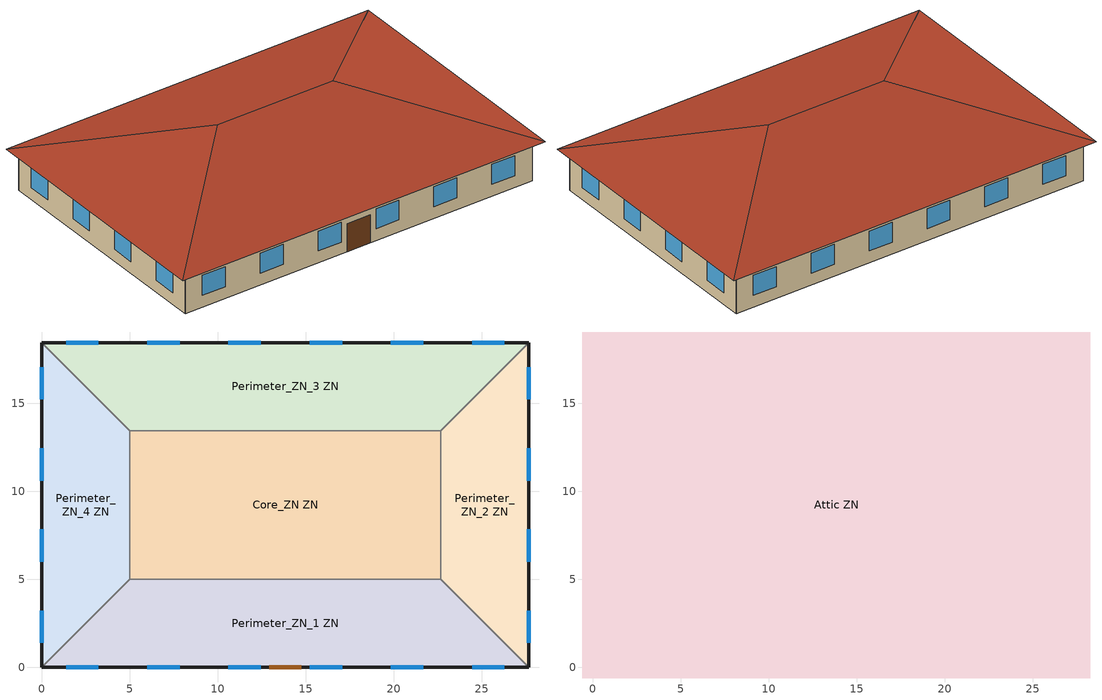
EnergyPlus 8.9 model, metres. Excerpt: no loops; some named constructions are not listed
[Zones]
Core_ZN ZN
 floor ground (Typical Insulated Carpeted 6in Slab Floor): 22.69,13.46 22.69,5 5,5 5,13.46 z0
 wall to Perimeter_ZN_2 ZN (Typical Interior Wall): 22.69,5 22.69,13.46 z0:3.05
 wall to Perimeter_ZN_3 ZN (Typical Interior Wall): 22.69,13.46 5,13.46 z0:3.05
 wall to Perimeter_ZN_1 ZN (Typical Interior Wall): 5,5 22.69,5 z0:3.05
 wall to Perimeter_ZN_4 ZN (Typical Interior Wall): 5,13.46 5,5 z0:3.05
Perimeter_ZN_1 ZN
 floor ground (Typical Insulated Carpeted 6in Slab Floor): 22.69,5 27.69,0 0,0 5,5 z0
 wall outside (Typical Insulated Wood Framed Exterior Wall R-11.24): 0,0 27.69,0 z0:3.05
 wall to Perimeter_ZN_2 ZN (Typical Interior Wall): 27.69,0 22.69,5 z0:3.05
 wall to Perimeter_ZN_4 ZN (Typical Interior Wall): 5,5 0,0 z0:3.05
 window (U 0.57 SHGC 0.49 Dbl Blue 6mm/6mm Air): 1.39,0 3.22,0 / 6.01,0 7.84,0 / 10.62,0 12.45,0 / 15.24,0 17.07,0 / 19.85,0 21.68,0 / 24.47,0 26.3,0 z0.9:2.42
 door (Typical Insulated Metal Door R-1.43): 12.93,0 14.76,0 z0:2.13
Perimeter_ZN_2 ZN
 floor ground (Typical Insulated Carpeted 6in Slab Floor): 27.69,18.46 27.69,0 22.69,5 22.69,13.46 z0
 wall outside (Typical Insulated Wood Framed Exterior Wall R-11.24): 27.69,0 27.69,18.46 z0:3.05
 wall to Perimeter_ZN_3 ZN (Typical Interior Wall): 27.69,18.46 22.69,13.46 z0:3.05
 window (U 0.57 SHGC 0.49 Dbl Blue 6mm/6mm Air): 27.69,1.39 27.69,3.22 / 27.69,6.01 27.69,7.84 / 27.69,10.62 27.69,12.45 / 27.69,15.24 27.69,17.07 z0.9:2.42
Perimeter_ZN_3 ZN
 floor ground (Typical Insulated Carpeted 6in Slab Floor): 27.69,18.46 22.69,13.46 5,13.46 0,18.46 z0
 wall outside (Typical Insulated Wood Framed Exterior Wall R-11.24): 27.69,18.46 0,18.46 z0:3.05
 wall to Perimeter_ZN_4 ZN (Typical Interior Wall): 0,18.46 5,13.46 z0:3.05
 window (U 0.57 SHGC 0.49 Dbl Blue 6mm/6mm Air): 26.3,18.46 24.47,18.46 / 21.68,18.46 19.85,18.46 / 17.07,18.46 15.24,18.46 / 12.45,18.46 10.62,18.46 / 7.84,18.46 6.01,18.46 / 3.22,18.46 1.39,18.46 z0.9:2.42
Perimeter_ZN_4 ZN
 floor ground (Typical Insulated Carpeted 6in Slab Floor): 0,18.46 5,13.46 5,5 0,0 z0
 wall outside (Typical Insulated Wood Framed Exterior Wall R-11.24): 0,18.46 0,0 z0:3.05
 window (U 0.57 SHGC 0.49 Dbl Blue 6mm/6mm Air): 0,17.07 0,15.24 / 0,12.45 0,10.62 / 0,7.84 0,6.01 / 0,3.22 0,1.39 z0.9:2.42
Attic ZN
 floor outside (Typical Insulated Exterior Mass Floor R-13.51): 28.29,19.06 28.29,-0.6 27.69,0 27.69,18.46 z3.05; 28.29,19.06 27.69,18.46 0,18.46 -0.6,19.06 z3.05; 27.69,0 28.29,-0.6 -0.6,-0.6 0,0 z3.05; -0.6,19.06 0,18.46 0,0 -0.6,-0.6 z3.05
 floor to Core_ZN ZN (Typical Interior Floor): 22.69,13.46 22.69,5 5,5 5,13.46 z3.05
 floor to Perimeter_ZN_2 ZN (Typical Interior Floor): 27.69,18.46 27.69,0 22.69,5 22.69,13.46 z3.05
 floor to Perimeter_ZN_3 ZN (Typical Interior Floor): 27.69,18.46 22.69,13.46 5,13.46 0,18.46 z3.05
 floor to Perimeter_ZN_1 ZN (Typical Interior Floor): 22.69,5 27.69,0 0,0 5,5 z3.05
 floor to Perimeter_ZN_4 ZN (Typical Interior Floor): 0,18.46 5,13.46 5,5 0,0 z3.05
 roof outside (Typical Wood Joist Attic Floor R-29.41): 18.46,9.23,6.33 28.29,-0.6,3.05 28.29,19.06,3.05; 18.46,9.23,6.33 28.29,19.06,3.05 -0.6,19.06,3.05 9.23,9.23,6.33; 9.23,9.23,6.33 -0.6,-0.6,3.05 28.29,-0.6,3.05 18.46,9.23,6.33; 9.23,9.23,6.33 -0.6,19.06,3.05 -0.6,-0.6,3.05
[MaterialProperty:GlazingSpectralData] Wavelength 1 {micron}=0.3; transmittance 1=0; front reflectance 1=0.04; back reflectance 1=0.04; Wavelength 2 {micron}=0.305; transmittance 2=0; front reflectance 2=0.04; back reflectance 2=0.04; Wavelength 3 {micron}=0.31; transmittance 3=0; front reflectance 3=0.04; back reflectance 3=0.04; Wavelength 4 {micron}=0.315; transmittance 4=0; front reflectance 4=0.04; back reflectance 4=0.04; Wavelength 5 {micron}=0.32; transmittance 5=0; front reflectance 5=0.04; back reflectance 5=0.04; Wavelength 6 {micron}=0.325; front reflectance 6=0.04; back reflectance 6=0.04; Wavelength 7 {micron}=0.33; front reflectance 7=0.04; back reflectance 7=0.04; Wavelength 8 {micron}=0.335; front reflectance 8=0.04; back reflectance 8=0.04; Wavelength 9 {micron}=0.34; front reflectance 9=0.04; back reflectance 9=0.04; Wavelength 10 {micron}=0.345; front reflectance 10=0.04; back reflectance 10=0.04; Wavelength 11 {micron}=0.35; front reflectance 11=0.04; back reflectance 11=0.04; Wavelength 12 {micron}=0.355; front reflectance 12=0.04; back reflectance 12=0.04; Wavelength 13 {micron}=0.36; front reflectance 13=0.04; back reflectance 13=0.04; Wavelength 14 {micron}=0.365; Wavelength 15 {micron}=0.37; Wavelength 16 {micron}=0.375; Wavelength 17 {micron}=0.38; front reflectance 17=0.041; back reflectance 17=0.041; Wavelength 18 {micron}=0.385; Wavelength 19 {micron}=0.39; Wavelength 20 {micron}=0.395; Wavelength 21 {micron}=0.4; front reflectance 21=0.046; back reflectance 21=0.046; Wavelength 22 {micron}=0.405; Wavelength 23 {micron}=0.41; Wavelength 24 {micron}=0.415; Wavelength 25 {micron}=0.42; Wavelength 26 {micron}=0.425; Wavelength 27 {micron}=0.43; Wavelength 28 {micron}=0.435; Wavelength 29 {micron}=0.44; Wavelength 30 {micron}=0.445; Wavelength 31 {micron}=0.45; Wavelength 32 {micron}=0.455; Wavelength 33 {micron}=0.46; Wavelength 34 {micron}=0.465; Wavelength 35 {micron}=0.47; Wavelength 36 {micron}=0.475; Wavelength 37 {micron}=0.48; Wavelength 38 {micron}=0.485; Wavelength 39 {micron}=0.49; Wavelength 40 {micron}=0.495; Wavelength 41 {micron}=0.5; Wavelength 42 {micron}=0.505; Wavelength 43 {micron}=0.51; Wavelength 44 {micron}=0.515; Wavelength 45 {micron}=0.52; Wavelength 46 {micron}=0.525; Wavelength 47 {micron}=0.53; Wavelength 48 {micron}=0.535; Wavelength 49 {micron}=0.54; Wavelength 50 {micron}=0.545; Wavelength 51 {micron}=0.55; Wavelength 52 {micron}=0.555; Wavelength 53 {micron}=0.56; Wavelength 54 {micron}=0.565; Wavelength 55 {micron}=0.57; Wavelength 56 {micron}=0.575; Wavelength 57 {micron}=0.58; Wavelength 58 {micron}=0.585; Wavelength 59 {micron}=0.59; Wavelength 60 {micron}=0.595; Wavelength 61 {micron}=0.6; Wavelength 62 {micron}=0.605; Wavelength 63 {micron}=0.61; Wavelength 64 {micron}=0.615; Wavelength 65 {micron}=0.62; Wavelength 66 {micron}=0.625; Wavelength 67 {micron}=0.63; Wavelength 68 {micron}=0.635; Wavelength 69 {micron}=0.64; Wavelength 70 {micron}=0.645; Wavelength 71 {micron}=0.65; Wavelength 72 {micron}=0.655; Wavelength 73 {micron}=0.66; front reflectance 73=0.063; back reflectance 73=0.063; Wavelength 74 {micron}=0.665; Wavelength 75 {micron}=0.67; Wavelength 76 {micron}=0.675; Wavelength 77 {micron}=0.68; Wavelength 78 {micron}=0.685; Wavelength 79 {micron}=0.69; Wavelength 80 {micron}=0.695; front reflectance 80=0.064; back reflectance 80=0.064; Wavelength 81 {micron}=0.7; Wavelength 82 {micron}=0.705; Wavelength 83 {micron}=0.71; Wavelength 84 {micron}=0.715; front reflectance 84=0.065; back reflectance 84=0.065; Wavelength 85 {micron}=0.72; front reflectance 85=0.065; back reflectance 85=0.065; Wavelength 86 {micron}=0.725; front reflectance 86=0.065; back reflectance 86=0.065; Wavelength 87 {micron}=0.73; front reflectance 87=0.065; back reflectance 87=0.065; Wavelength 88 {micron}=0.735; Wavelength 89 {micron}=0.74; Wavelength 90 {micron}=0.745; Wavelength 91 {micron}=0.75; front reflectance 91=0.066; back reflectance 91=0.066; Wavelength 92 {micron}=0.755; front reflectance 92=0.066; back reflectance 92=0.066; Wavelength 93 {micron}=0.76; front reflectance 93=0.066; back reflectance 93=0.066; Wavelength 94 {micron}=0.765; front reflectance 94=0.066; back reflectance 94=0.066; Wavelength 95 {micron}=0.77; Wavelength 96 {micron}=0.775; front reflectance 96=0.067; back reflectance 96=0.067; Wavelength 97 {micron}=0.78; front reflectance 97=0.067; back reflectance 97=0.067; Wavelength 98 {micron}=0.785; front reflectance 98=0.067; back reflectance 98=0.067; Wavelength 99 {micron}=0.79; front reflectance 99=0.067; back reflectance 99=0.067; Wavelength 100 {micron}=0.795; front reflectance 100=0.067; back reflectance 100=0.067; Wavelength 101 {micron}=0.8; front reflectance 101=0.067; back reflectance 101=0.067; Wavelength 102 {micron}=0.805; front reflectance 102=0.067; back reflectance 102=0.067; Wavelength 103 {micron}=0.81; front reflectance 103=0.067; back reflectance 103=0.067; Wavelength 104 {micron}=0.815; front reflectance 104=0.067; back reflectance 104=0.067; Wavelength 105 {micron}=0.82; front reflectance 105=0.067; back reflectance 105=0.067; Wavelength 106 {micron}=0.825; front reflectance 106=0.067; back reflectance 106=0.067; Wavelength 107 {micron}=0.83; front reflectance 107=0.067; back reflectance 107=0.067; Wavelength 108 {micron}=0.835; front reflectance 108=0.067; back reflectance 108=0.067; Wavelength 109 {micron}=0.84; front reflectance 109=0.067; back reflectance 109=0.067; Wavelength 110 {micron}=0.845; front reflectance 110=0.067; back reflectance 110=0.067; Wavelength 111 {micron}=0.85; front reflectance 111=0.067; back reflectance 111=0.067; Wavelength 112 {micron}=0.855; front reflectance 112=0.067; back reflectance 112=0.067; Wavelength 113 {micron}=0.86; front reflectance 113=0.067; back reflectance 113=0.067; Wavelength 114 {micron}=0.865; front reflectance 114=0.067; back reflectance 114=0.067; Wavelength 115 {micron}=0.87; front reflectance 115=0.067; back reflectance 115=0.067; Wavelength 116 {micron}=0.875; front reflectance 116=0.067; back reflectance 116=0.067; Wavelength 117 {micron}=0.88; front reflectance 117=0.067; back reflectance 117=0.067; Wavelength 118 {micron}=0.885; front reflectance 118=0.067; back reflectance 118=0.067; Wavelength 119 {micron}=0.89; Wavelength 120 {micron}=0.895; front reflectance 120=0.066; back reflectance 120=0.066; Wavelength 121 {micron}=0.9; front reflectance 121=0.066; back reflectance 121=0.066; Wavelength 122 {micron}=0.905; front reflectance 122=0.066; back reflectance 122=0.066; Wavelength 123 {micron}=0.91; front reflectance 123=0.066; back reflectance 123=0.066; Wavelength 124 {micron}=0.915; front reflectance 124=0.066; back reflectance 124=0.066; Wavelength 125 {micron}=0.92; Wavelength 126 {micron}=0.925; Wavelength 127 {micron}=0.93; front reflectance 127=0.065; back reflectance 127=0.065; Wavelength 128 {micron}=0.935; front reflectance 128=0.065; back reflectance 128=0.065; Wavelength 129 {micron}=0.94; front reflectance 129=0.065; back reflectance 129=0.065; Wavelength 130 {micron}=0.945; front reflectance 130=0.065; back reflectance 130=0.065; Wavelength 131 {micron}=0.95; front reflectance 131=0.065; back reflectance 131=0.065; Wavelength 132 {micron}=0.955; front reflectance 132=0.065; back reflectance 132=0.065; Wavelength 133 {micron}=0.96; Wavelength 134 {micron}=0.965; front reflectance 134=0.064; back reflectance 134=0.064; Wavelength 135 {micron}=0.97; front reflectance 135=0.064; back reflectance 135=0.064; Wavelength 136 {micron}=0.975; front reflectance 136=0.064; back reflectance 136=0.064; Wavelength 137 {micron}=0.98; front reflectance 137=0.064; back reflectance 137=0.064; Wavelength 138 {micron}=0.985; front reflectance 138=0.064; back reflectance 138=0.064; Wavelength 139 {micron}=0.99; Wavelength 140 {micron}=0.995; front reflectance 140=0.063; back reflectance 140=0.063; Wavelength 141 {micron}=1; front reflectance 141=0.063; back reflectance 141=0.063; Wavelength 142 {micron}=1.005; front reflectance 142=0.063; back reflectance 142=0.063; Wavelength 143 {micron}=1.01; front reflectance 143=0.063; back reflectance 143=0.063; Wavelength 144 {micron}=1.015; front reflectance 144=0.063; back reflectance 144=0.063; Wavelength 145 {micron}=1.02; front reflectance 145=0.063; back reflectance 145=0.063; Wavelength 146 {micron}=1.025; front reflectance 146=0.063; back reflectance 146=0.063; Wavelength 147 {micron}=1.03; front reflectance 147=0.063; back reflectance 147=0.063; Wavelength 148 {micron}=1.035; front reflectance 148=0.063; back reflectance 148=0.063; Wavelength 149 {micron}=1.04; front reflectance 149=0.063; back reflectance 149=0.063; Wavelength 150 {micron}=1.045; Wavelength 151 {micron}=1.05; front reflectance 151=0.064; back reflectance 151=0.064; Wavelength 152 {micron}=1.055; front reflectance 152=0.064; back reflectance 152=0.064; Wavelength 153 {micron}=1.06; front reflectance 153=0.064; back reflectance 153=0.064; Wavelength 154 {micron}=1.065; front reflectance 154=0.064; back reflectance 154=0.064; Wavelength 155 {micron}=1.07; front reflectance 155=0.064; back reflectance 155=0.064; Wavelength 156 {micron}=1.075; front reflectance 156=0.064; back reflectance 156=0.064; Wavelength 157 {micron}=1.08; Wavelength 158 {micron}=1.085; front reflectance 158=0.065; back reflectance 158=0.065; Wavelength 159 {micron}=1.09; front reflectance 159=0.065; back reflectance 159=0.065; Wavelength 160 {micron}=1.095; front reflectance 160=0.065; back reflectance 160=0.065; Wavelength 161 {micron}=1.1; front reflectance 161=0.065; back reflectance 161=0.065; Wavelength 162 {micron}=1.105; front reflectance 162=0.065; back reflectance 162=0.065; Wavelength 163 {micron}=1.11; front reflectance 163=0.065; back reflectance 163=0.065; Wavelength 164 {micron}=1.115; Wavelength 165 {micron}=1.12; transmittance 165=0.639; front reflectance 165=0.066; back reflectance 165=0.066; Wavelength 166 {micron}=1.125; front reflectance 166=0.066; back reflectance 166=0.066; Wavelength 167 {micron}=1.13; transmittance 167=0.64; front reflectance 167=0.066; back reflectance 167=0.066; Wavelength 168 {micron}=1.135; transmittance 168=0.638; front reflectance 168=0.066; back reflectance 168=0.066; Wavelength 169 {micron}=1.14; transmittance 169=0.638; front reflectance 169=0.066; back reflectance 169=0.066; Wavelength 170 {micron}=1.145; transmittance 170=0.637; front reflectance 170=0.065; back reflectance 170=0.065; Wavelength 171 {micron}=1.15; transmittance 171=0.634; front reflectance 171=0.065; back reflectance 171=0.065; Wavelength 172 {micron}=1.155; transmittance 172=0.632; front reflectance 172=0.065; back reflectance 172=0.065; Wavelength 173 {micron}=1.16; transmittance 173=0.632; front reflectance 173=0.065; back reflectance 173=0.065; Wavelength 174 {micron}=1.165; transmittance 174=0.631; front reflectance 174=0.065; back reflectance 174=0.065; Wavelength 175 {micron}=1.17; transmittance 175=0.627; front reflectance 175=0.065; back reflectance 175=0.065; Wavelength 176 {micron}=1.175; transmittance 176=0.624; front reflectance 176=0.065; back reflectance 176=0.065; Wavelength 177 {micron}=1.18; transmittance 177=0.618; front reflectance 177=0.065; back reflectance 177=0.065; Wavelength 178 {micron}=1.185; transmittance 178=0.611; front reflectance 178=0.064; back reflectance 178=0.064; Wavelength 179 {micron}=1.19; transmittance 179=0.601; front reflectance 179=0.064; back reflectance 179=0.064; Wavelength 180 {micron}=1.195; transmittance 180=0.6; front reflectance 180=0.064; back reflectance 180=0.064; Wavelength 181 {micron}=1.2; transmittance 181=0.605; front reflectance 181=0.064; back reflectance 181=0.064; Wavelength 182 {micron}=1.205; transmittance 182=0.611; front reflectance 182=0.064; back reflectance 182=0.064; Wavelength 183 {micron}=1.21; transmittance 183=0.619; front reflectance 183=0.065; back reflectance 183=0.065; Wavelength 184 {micron}=1.215; transmittance 184=0.625; front reflectance 184=0.065; back reflectance 184=0.065; Wavelength 185 {micron}=1.22; transmittance 185=0.634; front reflectance 185=0.065; back reflectance 185=0.065; Wavelength 186 {micron}=1.225; transmittance 186=0.64; front reflectance 186=0.066; back reflectance 186=0.066; Wavelength 187 {micron}=1.23; transmittance 187=0.644; front reflectance 187=0.066; back reflectance 187=0.066; Wavelength 188 {micron}=1.235; transmittance 188=0.647; front reflectance 188=0.066; back reflectance 188=0.066; Wavelength 189 {micron}=1.24; transmittance 189=0.65; front reflectance 189=0.066; back reflectance 189=0.066; Wavelength 190 {micron}=1.245; transmittance 190=0.653; front reflectance 190=0.066; back reflectance 190=0.066; Wavelength 191 {micron}=1.25; transmittance 191=0.656; front reflectance 191=0.066; back reflectance 191=0.066; Wavelength 192 {micron}=1.255; transmittance 192=0.658; front reflectance 192=0.066; back reflectance 192=0.066; Wavelength 193 {micron}=1.26; transmittance 193=0.661; front reflectance 193=0.066; back reflectance 193=0.066; Wavelength 194 {micron}=1.265; transmittance 194=0.662; front reflectance 194=0.066; back reflectance 194=0.066; Wavelength 195 {micron}=1.27; transmittance 195=0.667; front reflectance 195=0.067; back reflectance 195=0.067; Wavelength 196 {micron}=1.275; transmittance 196=0.668; front reflectance 196=0.067; back reflectance 196=0.067; Wavelength 197 {micron}=1.28; transmittance 197=0.671; front reflectance 197=0.067; back reflectance 197=0.067; Wavelength 198 {micron}=1.285; transmittance 198=0.675; front reflectance 198=0.067; back reflectance 198=0.067; Wavelength 199 {micron}=1.29; transmittance 199=0.678; front reflectance 199=0.067; back reflectance 199=0.067; Wavelength 200 {micron}=1.295; transmittance 200=0.679; front reflectance 200=0.067; back reflectance 200=0.067; Wavelength 201 {micron}=1.3; transmittance 201=0.682; front reflectance 201=0.067; back reflectance 201=0.067; Wavelength 202 {micron}=1.305; transmittance 202=0.684; front reflectance 202=0.067; back reflectance 202=0.067; Wavelength 203 {micron}=1.31; transmittance 203=0.687; front reflectance 203=0.067; back reflectance 203=0.067; Wavelength 204 {micron}=1.315; transmittance 204=0.689; front reflectance 204=0.068; back reflectance 204=0.068; Wavelength 205 {micron}=1.32; transmittance 205=0.692; front reflectance 205=0.068; back reflectance 205=0.068; Wavelength 206 {micron}=1.325; transmittance 206=0.693; front reflectance 206=0.068; back reflectance 206=0.068; Wavelength 207 {micron}=1.33; transmittance 207=0.695; front reflectance 207=0.068; back reflectance 207=0.068; Wavelength 208 {micron}=1.335; transmittance 208=0.697; front reflectance 208=0.068; back reflectance 208=0.068; Wavelength 209 {micron}=1.34; transmittance 209=0.698; front reflectance 209=0.068; back reflectance 209=0.068; Wavelength 210 {micron}=1.345; transmittance 210=0.698; front reflectance 210=0.068; back reflectance 210=0.068; Wavelength 211 {micron}=1.35; transmittance 211=0.698; front reflectance 211=0.068; back reflectance 211=0.068; Wavelength 212 {micron}=1.355; transmittance 212=0.695; front reflectance 212=0.068; back reflectance 212=0.068; Wavelength 213 {micron}=1.36; transmittance 213=0.692; front reflectance 213=0.068; back reflectance 213=0.068; Wavelength 214 {micron}=1.365; transmittance 214=0.692; front reflectance 214=0.068; back reflectance 214=0.068; Wavelength 215 {micron}=1.37; transmittance 215=0.687; front reflectance 215=0.067; back reflectance 215=0.067; Wavelength 216 {micron}=1.375; transmittance 216=0.682; front reflectance 216=0.067; back reflectance 216=0.067; Wavelength 217 {micron}=1.38; transmittance 217=0.676; front reflectance 217=0.067; back reflectance 217=0.067; Wavelength 218 {micron}=1.385; transmittance 218=0.678; front reflectance 218=0.067; back reflectance 218=0.067; Wavelength 219 {micron}=1.39; transmittance 219=0.676; front reflectance 219=0.067; back reflectance 219=0.067; Wavelength 220 {micron}=1.395; transmittance 220=0.675; front reflectance 220=0.067; back reflectance 220=0.067; Wavelength 221 {micron}=1.4; transmittance 221=0.676; front reflectance 221=0.067; back reflectance 221=0.067; Wavelength 222 {micron}=1.405; transmittance 222=0.675; front reflectance 222=0.067; back reflectance 222=0.067; Wavelength 223 {micron}=1.41; transmittance 223=0.671; front reflectance 223=0.067; back reflectance 223=0.067; Wavelength 224 {micron}=1.415; transmittance 224=0.67; front reflectance 224=0.067; back reflectance 224=0.067; Wavelength 225 {micron}=1.42; transmittance 225=0.673; front reflectance 225=0.067; back reflectance 225=0.067; Wavelength 226 {micron}=1.425; transmittance 226=0.671; front reflectance 226=0.067; back reflectance 226=0.067; Wavelength 227 {micron}=1.43; transmittance 227=0.668; front reflectance 227=0.067; back reflectance 227=0.067; Wavelength 228 {micron}=1.435; transmittance 228=0.67; front reflectance 228=0.067; back reflectance 228=0.067; Wavelength 229 {micron}=1.44; transmittance 229=0.67; front reflectance 229=0.067; back reflectance 229=0.067; Wavelength 230 {micron}=1.445; transmittance 230=0.668; front reflectance 230=0.067; back reflectance 230=0.067; Wavelength 231 {micron}=1.45; transmittance 231=0.67; front reflectance 231=0.067; back reflectance 231=0.067; Wavelength 232 {micron}=1.455; transmittance 232=0.67; front reflectance 232=0.067; back reflectance 232=0.067; Wavelength 233 {micron}=1.46; transmittance 233=0.673; front reflectance 233=0.067; back reflectance 233=0.067; Wavelength 234 {micron}=1.465; transmittance 234=0.676; front reflectance 234=0.067; back reflectance 234=0.067; Wavelength 235 {micron}=1.47; transmittance 235=0.681; front reflectance 235=0.067; back reflectance 235=0.067; Wavelength 236 {micron}=1.475; transmittance 236=0.684; front reflectance 236=0.067; back reflectance 236=0.067; Wavelength 237 {micron}=1.48; transmittance 237=0.689; front reflectance 237=0.068; back reflectance 237=0.068; Wavelength 238 {micron}=1.485; transmittance 238=0.69; front reflectance 238=0.068; back reflectance 238=0.068; Wavelength 239 {micron}=1.49; transmittance 239=0.695; front reflectance 239=0.068; back reflectance 239=0.068; Wavelength 240 {micron}=1.495; transmittance 240=0.698; front reflectance 240=0.068; back reflectance 240=0.068; Wavelength 241 {micron}=1.5; transmittance 241=0.703; front reflectance 241=0.068; back reflectance 241=0.068; Wavelength 242 {micron}=1.505; transmittance 242=0.706; front reflectance 242=0.068; back reflectance 242=0.068; Wavelength 243 {micron}=1.51; transmittance 243=0.711; front reflectance 243=0.068; back reflectance 243=0.068; Wavelength 244 {micron}=1.515; transmittance 244=0.714; front reflectance 244=0.069; back reflectance 244=0.069; Wavelength 245 {micron}=1.52; transmittance 245=0.718; front reflectance 245=0.069; back reflectance 245=0.069; Wavelength 246 {micron}=1.525; transmittance 246=0.719; front reflectance 246=0.069; back reflectance 246=0.069; Wavelength 247 {micron}=1.53; transmittance 247=0.724; front reflectance 247=0.069; back reflectance 247=0.069; Wavelength 248 {micron}=1.535; transmittance 248=0.724; front reflectance 248=0.069; back reflectance 248=0.069; Wavelength 249 {micron}=1.54; transmittance 249=0.728; front reflectance 249=0.069; back reflectance 249=0.069; Wavelength 250 {micron}=1.545; transmittance 250=0.728; front reflectance 250=0.069; back reflectance 250=0.069; Wavelength 251 {micron}=1.55; transmittance 251=0.728; front reflectance 251=0.069; back reflectance 251=0.069; Wavelength 252 {micron}=1.555; transmittance 252=0.728; front reflectance 252=0.069; back reflectance 252=0.069; Wavelength 253 {micron}=1.56; transmittance 253=0.728; front reflectance 253=0.069; back reflectance 253=0.069; Wavelength 254 {micron}=1.565; transmittance 254=0.728; front reflectance 254=0.069; back reflectance 254=0.069; Wavelength 255 {micron}=1.57; transmittance 255=0.728; front reflectance 255=0.069; back reflectance 255=0.069; Wavelength 256 {micron}=1.575; transmittance 256=0.728; front reflectance 256=0.069; back reflectance 256=0.069; Wavelength 257 {micron}=1.58; transmittance 257=0.729; front reflectance 257=0.069; back reflectance 257=0.069; Wavelength 258 {micron}=1.585; transmittance 258=0.731; front reflectance 258=0.069; back reflectance 258=0.069; Wavelength 259 {micron}=1.59; transmittance 259=0.733; front reflectance 259=0.069; back reflectance 259=0.069; Wavelength 260 {micron}=1.595; transmittance 260=0.735; front reflectance 260=0.069; back reflectance 260=0.069; Wavelength 261 {micron}=1.6; transmittance 261=0.736; front reflectance 261=0.069; back reflectance 261=0.069; Wavelength 262 {micron}=1.605; transmittance 262=0.738; front reflectance 262=0.07; back reflectance 262=0.07; Wavelength 263 {micron}=1.61; transmittance 263=0.74; front reflectance 263=0.07; back reflectance 263=0.07; Wavelength 264 {micron}=1.615; transmittance 264=0.741; front reflectance 264=0.07; back reflectance 264=0.07; Wavelength 265 {micron}=1.62; transmittance 265=0.741; front reflectance 265=0.07; back reflectance 265=0.07; Wavelength 266 {micron}=1.625; transmittance 266=0.741; front reflectance 266=0.07; back reflectance 266=0.07; Wavelength 267 {micron}=1.63; transmittance 267=0.741; front reflectance 267=0.07; back reflectance 267=0.07; Wavelength 268 {micron}=1.635; transmittance 268=0.741; front reflectance 268=0.07; back reflectance 268=0.07; Wavelength 269 {micron}=1.64; transmittance 269=0.741; front reflectance 269=0.07; back reflectance 269=0.07; Wavelength 270 {micron}=1.645; transmittance 270=0.743; front reflectance 270=0.07; back reflectance 270=0.07; Wavelength 271 {micron}=1.65; transmittance 271=0.741; front reflectance 271=0.07; back reflectance 271=0.07; Wavelength 272 {micron}=1.655; transmittance 272=0.74; front reflectance 272=0.07; back reflectance 272=0.07; Wavelength 273 {micron}=1.66; transmittance 273=0.736; front reflectance 273=0.069; back reflectance 273=0.069; Wavelength 274 {micron}=1.665; transmittance 274=0.735; front reflectance 274=0.069; back reflectance 274=0.069; Wavelength 275 {micron}=1.67; transmittance 275=0.724; front reflectance 275=0.069; back reflectance 275=0.069; Wavelength 276 {micron}=1.675; transmittance 276=0.716; front reflectance 276=0.069; back reflectance 276=0.069; Wavelength 277 {micron}=1.68; transmittance 277=0.698; front reflectance 277=0.068; back reflectance 277=0.068; Wavelength 278 {micron}=1.685; transmittance 278=0.673; front reflectance 278=0.067; back reflectance 278=0.067; Wavelength 279 {micron}=1.69; transmittance 279=0.608; front reflectance 279=0.064; back reflectance 279=0.064; Wavelength 280 {micron}=1.695; transmittance 280=0.574; front reflectance 280=0.063; back reflectance 280=0.063; Wavelength 281 {micron}=1.7; transmittance 281=0.521; front reflectance 281=0.061; back reflectance 281=0.061; Wavelength 282 {micron}=1.705; transmittance 282=0.493; front reflectance 282=0.06; back reflectance 282=0.06; Wavelength 283 {micron}=1.71; transmittance 283=0.499; front reflectance 283=0.06; back reflectance 283=0.06; Wavelength 284 {micron}=1.715; transmittance 284=0.507; front reflectance 284=0.06; back reflectance 284=0.06; Wavelength 285 {micron}=1.72; transmittance 285=0.512; front reflectance 285=0.06; back reflectance 285=0.06; Wavelength 286 {micron}=1.725; transmittance 286=0.526; front reflectance 286=0.061; back reflectance 286=0.061; Wavelength 287 {micron}=1.73; transmittance 287=0.548; front reflectance 287=0.062; back reflectance 287=0.062; Wavelength 288 {micron}=1.735; transmittance 288=0.546; front reflectance 288=0.062; back reflectance 288=0.062; Wavelength 289 {micron}=1.74; transmittance 289=0.533; front reflectance 289=0.061; back reflectance 289=0.061; Wavelength 290 {micron}=1.745; transmittance 290=0.527; front reflectance 290=0.061; back reflectance 290=0.061; Wavelength 291 {micron}=1.75; transmittance 291=0.522; front reflectance 291=0.061; back reflectance 291=0.061; Wavelength 292 {micron}=1.755; transmittance 292=0.53; front reflectance 292=0.061; back reflectance 292=0.061; Wavelength 293 {micron}=1.76; transmittance 293=0.552; front reflectance 293=0.062; back reflectance 293=0.062; Wavelength 294 {micron}=1.765; transmittance 294=0.568; front reflectance 294=0.063; back reflectance 294=0.063; Wavelength 295 {micron}=1.77; transmittance 295=0.589; front reflectance 295=0.064; back reflectance 295=0.064; Wavelength 296 {micron}=1.775; transmittance 296=0.6; front reflectance 296=0.064; back reflectance 296=0.064; Wavelength 297 {micron}=1.78; transmittance 297=0.619; front reflectance 297=0.065; back reflectance 297=0.065; Wavelength 298 {micron}=1.785; transmittance 298=0.625; front reflectance 298=0.065; back reflectance 298=0.065; Wavelength 299 {micron}=1.79; transmittance 299=0.63; front reflectance 299=0.065; back reflectance 299=0.065; Wavelength 300 {micron}=1.795; transmittance 300=0.632; front reflectance 300=0.065; back reflectance 300=0.065; Wavelength 301 {micron}=1.8; transmittance 301=0.635; front reflectance 301=0.065; back reflectance 301=0.065; Wavelength 302 {micron}=1.805; transmittance 302=0.637; front reflectance 302=0.065; back reflectance 302=0.065; Wavelength 303 {micron}=1.81; transmittance 303=0.638; front reflectance 303=0.066; back reflectance 303=0.066; Wavelength 304 {micron}=1.815; transmittance 304=0.638; front reflectance 304=0.066; back reflectance 304=0.066; Wavelength 305 {micron}=1.82; transmittance 305=0.638; front reflectance 305=0.066; back reflectance 305=0.066; Wavelength 306 {micron}=1.825; transmittance 306=0.64; front reflectance 306=0.066; back reflectance 306=0.066; Wavelength 307 {micron}=1.83; transmittance 307=0.646; front reflectance 307=0.066; back reflectance 307=0.066; Wavelength 308 {micron}=1.835; transmittance 308=0.649; front reflectance 308=0.066; back reflectance 308=0.066; Wavelength 309 {micron}=1.84; transmittance 309=0.656; front reflectance 309=0.066; back reflectance 309=0.066; Wavelength 310 {micron}=1.845; transmittance 310=0.658; front reflectance 310=0.066; back reflectance 310=0.066; Wavelength 311 {micron}=1.85; transmittance 311=0.667; front reflectance 311=0.067; back reflectance 311=0.067; Wavelength 312 {micron}=1.855; transmittance 312=0.673; front reflectance 312=0.067; back reflectance 312=0.067; Wavelength 313 {micron}=1.86; transmittance 313=0.681; front reflectance 313=0.067; back reflectance 313=0.067; Wavelength 314 {micron}=1.865; transmittance 314=0.681; front reflectance 314=0.067; back reflectance 314=0.067; Wavelength 315 {micron}=1.87; transmittance 315=0.684; front reflectance 315=0.067; back reflectance 315=0.067; Wavelength 316 {micron}=1.875; transmittance 316=0.687; front reflectance 316=0.067; back reflectance 316=0.067; Wavelength 317 {micron}=1.88; transmittance 317=0.687; front reflectance 317=0.067; back reflectance 317=0.067; Wavelength 318 {micron}=1.885; transmittance 318=0.685; front reflectance 318=0.067; back reflectance 318=0.067; Wavelength 319 {micron}=1.89; transmittance 319=0.685; front reflectance 319=0.067; back reflectance 319=0.067; Wavelength 320 {micron}=1.895; transmittance 320=0.685; front reflectance 320=0.067; back reflectance 320=0.067; Wavelength 321 {micron}=1.9; transmittance 321=0.689; front reflectance 321=0.068; back reflectance 321=0.068; Wavelength 322 {micron}=1.905; transmittance 322=0.682; front reflectance 322=0.067; back reflectance 322=0.067; Wavelength 323 {micron}=1.91; transmittance 323=0.682; front reflectance 323=0.067; back reflectance 323=0.067; Wavelength 324 {micron}=1.915; transmittance 324=0.679; front reflectance 324=0.067; back reflectance 324=0.067; Wavelength 325 {micron}=1.92; transmittance 325=0.681; front reflectance 325=0.067; back reflectance 325=0.067; Wavelength 326 {micron}=1.925; transmittance 326=0.678; front reflectance 326=0.067; back reflectance 326=0.067; Wavelength 327 {micron}=1.93; transmittance 327=0.679; front reflectance 327=0.067; back reflectance 327=0.067; Wavelength 328 {micron}=1.935; transmittance 328=0.679; front reflectance 328=0.067; back reflectance 328=0.067; Wavelength 329 {micron}=1.94; transmittance 329=0.679; front reflectance 329=0.067; back reflectance 329=0.067; Wavelength 330 {micron}=1.945; transmittance 330=0.681; front reflectance 330=0.067; back reflectance 330=0.067; Wavelength 331 {micron}=1.95; transmittance 331=0.684; front reflectance 331=0.067; back reflectance 331=0.067; Wavelength 332 {micron}=1.955; transmittance 332=0.685; front reflectance 332=0.067; back reflectance 332=0.067; Wavelength 333 {micron}=1.96; transmittance 333=0.687; front reflectance 333=0.067; back reflectance 333=0.067; Wavelength 334 {micron}=1.965; transmittance 334=0.685; front reflectance 334=0.067; back reflectance 334=0.067; Wavelength 335 {micron}=1.97; transmittance 335=0.685; front reflectance 335=0.067; back reflectance 335=0.067; Wavelength 336 {micron}=1.975; transmittance 336=0.687; front reflectance 336=0.067; back reflectance 336=0.067; Wavelength 337 {micron}=1.98; transmittance 337=0.684; front reflectance 337=0.067; back reflectance 337=0.067; Wavelength 338 {micron}=1.985; transmittance 338=0.684; front reflectance 338=0.067; back reflectance 338=0.067; Wavelength 339 {micron}=1.99; transmittance 339=0.682; front reflectance 339=0.067; back reflectance 339=0.067; Wavelength 340 {micron}=1.995; transmittance 340=0.681; front reflectance 340=0.067; back reflectance 340=0.067; Wavelength 341 {micron}=2; transmittance 341=0.678; front reflectance 341=0.067; back reflectance 341=0.067; Wavelength 342 {micron}=2.005; transmittance 342=0.673; front reflectance 342=0.067; back reflectance 342=0.067; Wavelength 343 {micron}=2.01; transmittance 343=0.662; front reflectance 343=0.066; back reflectance 343=0.066; Wavelength 344 {micron}=2.015; transmittance 344=0.655; front reflectance 344=0.066; back reflectance 344=0.066; Wavelength 345 {micron}=2.02; transmittance 345=0.646; front reflectance 345=0.066; back reflectance 345=0.066; Wavelength 346 {micron}=2.025; transmittance 346=0.638; front reflectance 346=0.066; back reflectance 346=0.066; Wavelength 347 {micron}=2.03; transmittance 347=0.63; front reflectance 347=0.065; back reflectance 347=0.065; Wavelength 348 {micron}=2.035; transmittance 348=0.622; front reflectance 348=0.065; back reflectance 348=0.065; Wavelength 349 {micron}=2.04; transmittance 349=0.614; front reflectance 349=0.065; back reflectance 349=0.065; Wavelength 350 {micron}=2.045; transmittance 350=0.608; front reflectance 350=0.064; back reflectance 350=0.064; Wavelength 351 {micron}=2.05; transmittance 351=0.598; front reflectance 351=0.064; back reflectance 351=0.064; Wavelength 352 {micron}=2.055; transmittance 352=0.593; front reflectance 352=0.064; back reflectance 352=0.064; Wavelength 353 {micron}=2.06; transmittance 353=0.582; front reflectance 353=0.063; back reflectance 353=0.063; Wavelength 354 {micron}=2.065; transmittance 354=0.575; front reflectance 354=0.063; back reflectance 354=0.063; Wavelength 355 {micron}=2.07; transmittance 355=0.569; front reflectance 355=0.063; back reflectance 355=0.063; Wavelength 356 {micron}=2.075; transmittance 356=0.568; front reflectance 356=0.063; back reflectance 356=0.063; Wavelength 357 {micron}=2.08; transmittance 357=0.565; front reflectance 357=0.063; back reflectance 357=0.063; Wavelength 358 {micron}=2.085; transmittance 358=0.565; front reflectance 358=0.063; back reflectance 358=0.063; Wavelength 359 {micron}=2.09; transmittance 359=0.566; front reflectance 359=0.063; back reflectance 359=0.063; Wavelength 360 {micron}=2.095; transmittance 360=0.566; front reflectance 360=0.063; back reflectance 360=0.063; Wavelength 361 {micron}=2.1; transmittance 361=0.57; front reflectance 361=0.063; back reflectance 361=0.063; Wavelength 362 {micron}=2.105; transmittance 362=0.571; front reflectance 362=0.063; back reflectance 362=0.063; Wavelength 363 {micron}=2.11; transmittance 363=0.575; front reflectance 363=0.063; back reflectance 363=0.063; Wavelength 364 {micron}=2.115; transmittance 364=0.577; front reflectance 364=0.063; back reflectance 364=0.063; Wavelength 365 {micron}=2.12; transmittance 365=0.581; front reflectance 365=0.063; back reflectance 365=0.063; Wavelength 366 {micron}=2.125; transmittance 366=0.582; front reflectance 366=0.063; back reflectance 366=0.063; Wavelength 367 {micron}=2.13; transmittance 367=0.582; front reflectance 367=0.063; back reflectance 367=0.063; Wavelength 368 {micron}=2.135; transmittance 368=0.581; front reflectance 368=0.063; back reflectance 368=0.063; Wavelength 369 {micron}=2.14; transmittance 369=0.582; front reflectance 369=0.063; back reflectance 369=0.063; Wavelength 370 {micron}=2.145; transmittance 370=0.583; front reflectance 370=0.063; back reflectance 370=0.063; Wavelength 371 {micron}=2.15; transmittance 371=0.586; front reflectance 371=0.063; back reflectance 371=0.063; Wavelength 372 {micron}=2.155; transmittance 372=0.585; front reflectance 372=0.063; back reflectance 372=0.063; Wavelength 373 {micron}=2.16; transmittance 373=0.585; front reflectance 373=0.063; back reflectance 373=0.063; Wavelength 374 {micron}=2.165; transmittance 374=0.585; front reflectance 374=0.063; back reflectance 374=0.063; Wavelength 375 {micron}=2.17; transmittance 375=0.585; front reflectance 375=0.063; back reflectance 375=0.063; Wavelength 376 {micron}=2.175; transmittance 376=0.585; front reflectance 376=0.063; back reflectance 376=0.063; Wavelength 377 {micron}=2.18; transmittance 377=0.583; front reflectance 377=0.063; back reflectance 377=0.063; Wavelength 378 {micron}=2.185; transmittance 378=0.581; front reflectance 378=0.063; back reflectance 378=0.063; Wavelength 379 {micron}=2.19; transmittance 379=0.573; front reflectance 379=0.063; back reflectance 379=0.063; Wavelength 380 {micron}=2.195; transmittance 380=0.569; front reflectance 380=0.063; back reflectance 380=0.063; Wavelength 381 {micron}=2.2; transmittance 381=0.56; front reflectance 381=0.062; back reflectance 381=0.062; Wavelength 382 {micron}=2.205; transmittance 382=0.556; front reflectance 382=0.062; back reflectance 382=0.062; Wavelength 383 {micron}=2.21; transmittance 383=0.551; front reflectance 383=0.062; back reflectance 383=0.062; Wavelength 384 {micron}=2.215; transmittance 384=0.545; front reflectance 384=0.062; back reflectance 384=0.062; Wavelength 385 {micron}=2.22; transmittance 385=0.532; front reflectance 385=0.061; back reflectance 385=0.061; Wavelength 386 {micron}=2.225; transmittance 386=0.521; front reflectance 386=0.061; back reflectance 386=0.061; Wavelength 387 {micron}=2.23; transmittance 387=0.505; front reflectance 387=0.06; back reflectance 387=0.06; Wavelength 388 {micron}=2.235; transmittance 388=0.486; front reflectance 388=0.059; back reflectance 388=0.059; Wavelength 389 {micron}=2.24; transmittance 389=0.456; front reflectance 389=0.058; back reflectance 389=0.058; Wavelength 390 {micron}=2.245; transmittance 390=0.429; front reflectance 390=0.057; back reflectance 390=0.057; Wavelength 391 {micron}=2.25; transmittance 391=0.375; front reflectance 391=0.055; back reflectance 391=0.055; Wavelength 392 {micron}=2.255; transmittance 392=0.33; front reflectance 392=0.053; back reflectance 392=0.053; Wavelength 393 {micron}=2.26; transmittance 393=0.263; front reflectance 393=0.051; back reflectance 393=0.051; Wavelength 394 {micron}=2.265; transmittance 394=0.22; front reflectance 394=0.049; back reflectance 394=0.049; Wavelength 395 {micron}=2.27; transmittance 395=0.167; front reflectance 395=0.047; back reflectance 395=0.047; Wavelength 396 {micron}=2.275; transmittance 396=0.142; front reflectance 396=0.046; back reflectance 396=0.046; Wavelength 397 {micron}=2.28; transmittance 397=0.111; front reflectance 397=0.044; back reflectance 397=0.044; Wavelength 398 {micron}=2.285; transmittance 398=0.093; front reflectance 398=0.044; back reflectance 398=0.044; Wavelength 399 {micron}=2.29; transmittance 399=0.076; front reflectance 399=0.043; back reflectance 399=0.043; Wavelength 400 {micron}=2.295; transmittance 400=0.063; front reflectance 400=0.043; back reflectance 400=0.043; Wavelength 401 {micron}=2.3; transmittance 401=0.052; front reflectance 401=0.042; back reflectance 401=0.042; Wavelength 402 {micron}=2.305; transmittance 402=0.049; front reflectance 402=0.042; back reflectance 402=0.042; Wavelength 403 {micron}=2.31; transmittance 403=0.057; front reflectance 403=0.042; back reflectance 403=0.042; Wavelength 404 {micron}=2.315; transmittance 404=0.068; front reflectance 404=0.043; back reflectance 404=0.043; Wavelength 405 {micron}=2.32; transmittance 405=0.084; front reflectance 405=0.043; back reflectance 405=0.043; Wavelength 406 {micron}=2.325; transmittance 406=0.089; front reflectance 406=0.044; back reflectance 406=0.044; Wavelength 407 {micron}=2.33; transmittance 407=0.097; front reflectance 407=0.044; back reflectance 407=0.044; Wavelength 408 {micron}=2.335; transmittance 408=0.099; front reflectance 408=0.044; back reflectance 408=0.044; Wavelength 409 {micron}=2.34; transmittance 409=0.1; front reflectance 409=0.044; back reflectance 409=0.044; Wavelength 410 {micron}=2.345; transmittance 410=0.1; front reflectance 410=0.044; back reflectance 410=0.044; Wavelength 411 {micron}=2.35; transmittance 411=0.101; front reflectance 411=0.044; back reflectance 411=0.044; Wavelength 412 {micron}=2.355; transmittance 412=0.11; front reflectance 412=0.044; back reflectance 412=0.044; Wavelength 413 {micron}=2.36; transmittance 413=0.121; front reflectance 413=0.045; back reflectance 413=0.045; Wavelength 414 {micron}=2.365; transmittance 414=0.125; front reflectance 414=0.045; back reflectance 414=0.045; Wavelength 415 {micron}=2.37; transmittance 415=0.13; front reflectance 415=0.045; back reflectance 415=0.045; Wavelength 416 {micron}=2.375; transmittance 416=0.132; front reflectance 416=0.045; back reflectance 416=0.045; Wavelength 417 {micron}=2.38; transmittance 417=0.131; front reflectance 417=0.045; back reflectance 417=0.045; Wavelength 418 {micron}=2.385; transmittance 418=0.131; front reflectance 418=0.045; back reflectance 418=0.045; Wavelength 419 {micron}=2.39; transmittance 419=0.134; front reflectance 419=0.045; back reflectance 419=0.045; Wavelength 420 {micron}=2.395; transmittance 420=0.138; front reflectance 420=0.046; back reflectance 420=0.046; Wavelength 421 {micron}=2.4; transmittance 421=0.143; front reflectance 421=0.046; back reflectance 421=0.046; Wavelength 422 {micron}=2.405; transmittance 422=0.148; front reflectance 422=0.046; back reflectance 422=0.046; Wavelength 423 {micron}=2.41; transmittance 423=0.153; front reflectance 423=0.046; back reflectance 423=0.046; Wavelength 424 {micron}=2.415; transmittance 424=0.152; front reflectance 424=0.046; back reflectance 424=0.046; Wavelength 425 {micron}=2.42; transmittance 425=0.149; front reflectance 425=0.046; back reflectance 425=0.046; Wavelength 426 {micron}=2.425; transmittance 426=0.144; front reflectance 426=0.046; back reflectance 426=0.046; Wavelength 427 {micron}=2.43; transmittance 427=0.132; front reflectance 427=0.045; back reflectance 427=0.045; Wavelength 428 {micron}=2.435; transmittance 428=0.128; front reflectance 428=0.045; back reflectance 428=0.045; Wavelength 429 {micron}=2.44; transmittance 429=0.125; front reflectance 429=0.045; back reflectance 429=0.045; Wavelength 430 {micron}=2.445; transmittance 430=0.124; front reflectance 430=0.045; back reflectance 430=0.045; Wavelength 431 {micron}=2.45; transmittance 431=0.116; front reflectance 431=0.045; back reflectance 431=0.045; Wavelength 432 {micron}=2.455; transmittance 432=0.113; front reflectance 432=0.045; back reflectance 432=0.045; Wavelength 433 {micron}=2.46; transmittance 433=0.114; front reflectance 433=0.045; back reflectance 433=0.045; Wavelength 434 {micron}=2.465; transmittance 434=0.117; front reflectance 434=0.045; back reflectance 434=0.045; Wavelength 435 {micron}=2.47; transmittance 435=0.126; front reflectance 435=0.045; back reflectance 435=0.045; Wavelength 436 {micron}=2.475; transmittance 436=0.128; front reflectance 436=0.045; back reflectance 436=0.045; Wavelength 437 {micron}=2.48; transmittance 437=0.129; front reflectance 437=0.045; back reflectance 437=0.045; Wavelength 438 {micron}=2.485; transmittance 438=0.135; front reflectance 438=0.045; back reflectance 438=0.045; Wavelength 439 {micron}=2.49; transmittance 439=0.145; front reflectance 439=0.046; back reflectance 439=0.046; Wavelength 440 {micron}=2.495; transmittance 440=0.15; front reflectance 440=0.046; back reflectance 440=0.046; Wavelength 441 {micron}=2.5; transmittance 441=0.155; front reflectance 441=0.046; back reflectance 441=0.046
Name | transmittance 6 | transmittance 7 | transmittance 8 | transmittance 9 | transmittance 10 | transmittance 11 | transmittance 12 | transmittance 13 | transmittance 14 | front reflectance 14 | back reflectance 14 | transmittance 15 | front reflectance 15 | back reflectance 15 | transmittance 16 | front reflectance 16 | back reflectance 16 | transmittance 17 | transmittance 18 | front reflectance 18 | back reflectance 18 | transmittance 19 | front reflectance 19 | back reflectance 19 | transmittance 20 | front reflectance 20 | back reflectance 20 | transmittance 21 | transmittance 22 | front reflectance 22 | back reflectance 22 | transmittance 23 | front reflectance 23 | back reflectance 23 | transmittance 24 | front reflectance 24 | back reflectance 24 | transmittance 25 | front reflectance 25 | back reflectance 25 | transmittance 26 | front reflectance 26 | back reflectance 26 | transmittance 27 | front reflectance 27 | back reflectance 27 | transmittance 28 | front reflectance 28 | back reflectance 28 | transmittance 29 | front reflectance 29 | back reflectance 29 | transmittance 30 | front reflectance 30 | back reflectance 30 | transmittance 31 | front reflectance 31 | back reflectance 31 | transmittance 32 | front reflectance 32 | back reflectance 32 | transmittance 33 | front reflectance 33 | back reflectance 33 | transmittance 34 | front reflectance 34 | back reflectance 34 | transmittance 35 | front reflectance 35 | back reflectance 35 | transmittance 36 | front reflectance 36 | back reflectance 36 | transmittance 37 | front reflectance 37 | back reflectance 37 | transmittance 38 | front reflectance 38 | back reflectance 38 | transmittance 39 | front reflectance 39 | back reflectance 39 | transmittance 40 | front reflectance 40 | back reflectance 40 | transmittance 41 | front reflectance 41 | back reflectance 41 | transmittance 42 | front reflectance 42 | back reflectance 42 | transmittance 43 | front reflectance 43 | back reflectance 43 | transmittance 44 | front reflectance 44 | back reflectance 44 | transmittance 45 | front reflectance 45 | back reflectance 45 | transmittance 46 | front reflectance 46 | back reflectance 46 | transmittance 47 | front reflectance 47 | back reflectance 47 | transmittance 48 | front reflectance 48 | back reflectance 48 | transmittance 49 | front reflectance 49 | back reflectance 49 | transmittance 50 | front reflectance 50 | back reflectance 50 | transmittance 51 | front reflectance 51 | back reflectance 51 | transmittance 52 | front reflectance 52 | back reflectance 52 | transmittance 53 | front reflectance 53 | back reflectance 53 | transmittance 54 | front reflectance 54 | back reflectance 54 | transmittance 55 | front reflectance 55 | back reflectance 55 | transmittance 56 | front reflectance 56 | back reflectance 56 | transmittance 57 | front reflectance 57 | back reflectance 57 | transmittance 58 | front reflectance 58 | back reflectance 58 | transmittance 59 | front reflectance 59 | back reflectance 59 | transmittance 60 | front reflectance 60 | back reflectance 60 | transmittance 61 | front reflectance 61 | back reflectance 61 | transmittance 62 | front reflectance 62 | back reflectance 62 | transmittance 63 | front reflectance 63 | back reflectance 63 | transmittance 64 | front reflectance 64 | back reflectance 64 | transmittance 65 | front reflectance 65 | back reflectance 65 | transmittance 66 | front reflectance 66 | back reflectance 66 | transmittance 67 | front reflectance 67 | back reflectance 67 | transmittance 68 | front reflectance 68 | back reflectance 68 | transmittance 69 | front reflectance 69 | back reflectance 69 | transmittance 70 | front reflectance 70 | back reflectance 70 | transmittance 71 | front reflectance 71 | back reflectance 71 | transmittance 72 | front reflectance 72 | back reflectance 72 | transmittance 73 | transmittance 74 | front reflectance 74 | back reflectance 74 | transmittance 75 | front reflectance 75 | back reflectance 75 | transmittance 76 | front reflectance 76 | back reflectance 76 | transmittance 77 | front reflectance 77 | back reflectance 77 | transmittance 78 | front reflectance 78 | back reflectance 78 | transmittance 79 | front reflectance 79 | back reflectance 79 | transmittance 80 | transmittance 81 | front reflectance 81 | back reflectance 81 | transmittance 82 | front reflectance 82 | back reflectance 82 | transmittance 83 | front reflectance 83 | back reflectance 83 | transmittance 84 | transmittance 85 | transmittance 86 | transmittance 87 | transmittance 88 | front reflectance 88 | back reflectance 88 | transmittance 89 | front reflectance 89 | back reflectance 89 | transmittance 90 | front reflectance 90 | back reflectance 90 | transmittance 91 | transmittance 92 | transmittance 93 | transmittance 94 | transmittance 95 | front reflectance 95 | back reflectance 95 | transmittance 96 | transmittance 97 | transmittance 98 | transmittance 99 | transmittance 100 | transmittance 101 | transmittance 102 | transmittance 103 | transmittance 104 | transmittance 105 | transmittance 106 | transmittance 107 | transmittance 108 | transmittance 109 | transmittance 110 | transmittance 111 | transmittance 112 | transmittance 113 | transmittance 114 | transmittance 115 | transmittance 116 | transmittance 117 | transmittance 118 | transmittance 119 | front reflectance 119 | back reflectance 119 | transmittance 120 | transmittance 121 | transmittance 122 | transmittance 123 | transmittance 124 | transmittance 125 | front reflectance 125 | back reflectance 125 | transmittance 126 | front reflectance 126 | back reflectance 126 | transmittance 127 | transmittance 128 | transmittance 129 | transmittance 130 | transmittance 131 | transmittance 132 | transmittance 133 | front reflectance 133 | back reflectance 133 | transmittance 134 | transmittance 135 | transmittance 136 | transmittance 137 | transmittance 138 | transmittance 139 | front reflectance 139 | back reflectance 139 | transmittance 140 | transmittance 141 | transmittance 142 | transmittance 143 | transmittance 144 | transmittance 145 | transmittance 146 | transmittance 147 | transmittance 148 | transmittance 149 | transmittance 150 | front reflectance 150 | back reflectance 150 | transmittance 151 | transmittance 152 | transmittance 153 | transmittance 154 | transmittance 155 | transmittance 156 | transmittance 157 | front reflectance 157 | back reflectance 157 | transmittance 158 | transmittance 159 | transmittance 160 | transmittance 161 | transmittance 162 | transmittance 163 | transmittance 164 | front reflectance 164 | back reflectance 164 | transmittance 166
WO18RT29SP | 0.001 | 0.001 | 0.001 | 0.001 | 0.001 | 0.001 | 0.006 | 0.01 | 0.013 | 0.041 | 0.041 | 0.017 | 0.041 | 0.041 | 0.022 | 0.041 | 0.041 | 0.029 | 0.046 | 0.042 | 0.042 | 0.083 | 0.043 | 0.043 | 0.125 | 0.045 | 0.045 | 0.16 | 0.189 | 0.048 | 0.048 | 0.222 | 0.049 | 0.049 | 0.263 | 0.051 | 0.051 | 0.302 | 0.052 | 0.052 | 0.34 | 0.054 | 0.054 | 0.388 | 0.056 | 0.056 | 0.424 | 0.057 | 0.057 | 0.466 | 0.059 | 0.059 | 0.501 | 0.06 | 0.06 | 0.53 | 0.061 | 0.061 | 0.555 | 0.062 | 0.062 | 0.577 | 0.063 | 0.063 | 0.599 | 0.064 | 0.064 | 0.623 | 0.065 | 0.065 | 0.643 | 0.066 | 0.066 | 0.666 | 0.067 | 0.067 | 0.685 | 0.067 | 0.067 | 0.704 | 0.068 | 0.068 | 0.718 | 0.069 | 0.069 | 0.728 | 0.069 | 0.069 | 0.726 | 0.069 | 0.069 | 0.718 | 0.069 | 0.069 | 0.708 | 0.068 | 0.068 | 0.699 | 0.068 | 0.068 | 0.694 | 0.068 | 0.068 | 0.693 | 0.068 | 0.068 | 0.694 | 0.068 | 0.068 | 0.695 | 0.068 | 0.068 | 0.697 | 0.068 | 0.068 | 0.699 | 0.068 | 0.068 | 0.698 | 0.068 | 0.068 | 0.696 | 0.068 | 0.068 | 0.694 | 0.068 | 0.068 | 0.688 | 0.068 | 0.068 | 0.681 | 0.067 | 0.067 | 0.673 | 0.067 | 0.067 | 0.664 | 0.067 | 0.067 | 0.653 | 0.066 | 0.066 | 0.643 | 0.066 | 0.066 | 0.634 | 0.065 | 0.065 | 0.626 | 0.065 | 0.065 | 0.618 | 0.065 | 0.065 | 0.61 | 0.064 | 0.064 | 0.603 | 0.064 | 0.064 | 0.597 | 0.064 | 0.064 | 0.592 | 0.064 | 0.064 | 0.588 | 0.064 | 0.064 | 0.586 | 0.063 | 0.063 | 0.585 | 0.063 | 0.063 | 0.583 | 0.063 | 0.063 | 0.585 | 0.063 | 0.063 | 0.587 | 0.59 | 0.064 | 0.064 | 0.593 | 0.064 | 0.064 | 0.596 | 0.064 | 0.064 | 0.6 | 0.064 | 0.064 | 0.603 | 0.064 | 0.064 | 0.607 | 0.064 | 0.064 | 0.61 | 0.614 | 0.065 | 0.065 | 0.619 | 0.065 | 0.065 | 0.623 | 0.065 | 0.065 | 0.63 | 0.632 | 0.633 | 0.637 | 0.639 | 0.066 | 0.066 | 0.642 | 0.066 | 0.066 | 0.645 | 0.066 | 0.066 | 0.649 | 0.652 | 0.658 | 0.661 | 0.665 | 0.067 | 0.067 | 0.67 | 0.671 | 0.675 | 0.677 | 0.678 | 0.683 | 0.684 | 0.684 | 0.685 | 0.685 | 0.685 | 0.684 | 0.686 | 0.684 | 0.682 | 0.68 | 0.68 | 0.676 | 0.675 | 0.675 | 0.675 | 0.671 | 0.669 | 0.663 | 0.067 | 0.067 | 0.662 | 0.659 | 0.653 | 0.647 | 0.644 | 0.64 | 0.066 | 0.066 | 0.64 | 0.066 | 0.066 | 0.634 | 0.634 | 0.628 | 0.625 | 0.622 | 0.618 | 0.614 | 0.065 | 0.065 | 0.611 | 0.606 | 0.601 | 0.6 | 0.598 | 0.59 | 0.064 | 0.064 | 0.584 | 0.583 | 0.582 | 0.581 | 0.581 | 0.581 | 0.581 | 0.582 | 0.584 | 0.587 | 0.592 | 0.064 | 0.064 | 0.596 | 0.601 | 0.604 | 0.606 | 0.608 | 0.611 | 0.614 | 0.065 | 0.065 | 0.619 | 0.624 | 0.629 | 0.632 | 0.635 | 0.637 | 0.638 | 0.066 | 0.066 | 0.64
WO18RT31SP | 0.001 | 0.001 | 0.001 | 0.001 | 0.001 | 0.001 | 0.005 | 0.008 | 0.01 | 0.04 | 0.04 | 0.012 | 0.04 | 0.04 | 0.015 | 0.041 | 0.041 | 0.019 | 0.032 | 0.041 | 0.041 | 0.066 | 0.043 | 0.043 | 0.111 | 0.044 | 0.044 | 0.15 | 0.177 | 0.047 | 0.047 | 0.21 | 0.048 | 0.048 | 0.249 | 0.05 | 0.05 | 0.286 | 0.051 | 0.051 | 0.324 | 0.053 | 0.053 | 0.37 | 0.055 | 0.055 | 0.405 | 0.056 | 0.056 | 0.447 | 0.058 | 0.058 | 0.482 | 0.059 | 0.059 | 0.511 | 0.06 | 0.06 | 0.535 | 0.061 | 0.061 | 0.557 | 0.062 | 0.062 | 0.58 | 0.063 | 0.063 | 0.603 | 0.064 | 0.064 | 0.625 | 0.065 | 0.065 | 0.649 | 0.066 | 0.066 | 0.671 | 0.067 | 0.067 | 0.691 | 0.068 | 0.068 | 0.706 | 0.068 | 0.068 | 0.715 | 0.069 | 0.069 | 0.712 | 0.068 | 0.068 | 0.701 | 0.068 | 0.068 | 0.687 | 0.067 | 0.067 | 0.676 | 0.067 | 0.067 | 0.67 | 0.067 | 0.067 | 0.669 | 0.067 | 0.067 | 0.67 | 0.067 | 0.067 | 0.672 | 0.067 | 0.067 | 0.674 | 0.067 | 0.067 | 0.677 | 0.067 | 0.067 | 0.677 | 0.067 | 0.067 | 0.676 | 0.067 | 0.067 | 0.673 | 0.067 | 0.067 | 0.668 | 0.067 | 0.067 | 0.661 | 0.066 | 0.066 | 0.654 | 0.066 | 0.066 | 0.644 | 0.066 | 0.066 | 0.634 | 0.065 | 0.065 | 0.624 | 0.065 | 0.065 | 0.616 | 0.065 | 0.065 | 0.608 | 0.064 | 0.064 | 0.6 | 0.064 | 0.064 | 0.593 | 0.064 | 0.064 | 0.587 | 0.063 | 0.063 | 0.581 | 0.063 | 0.063 | 0.577 | 0.063 | 0.063 | 0.573 | 0.063 | 0.063 | 0.572 | 0.063 | 0.063 | 0.571 | 0.063 | 0.063 | 0.57 | 0.063 | 0.063 | 0.572 | 0.063 | 0.063 | 0.575 | 0.578 | 0.063 | 0.063 | 0.581 | 0.063 | 0.063 | 0.585 | 0.063 | 0.063 | 0.589 | 0.064 | 0.064 | 0.593 | 0.064 | 0.064 | 0.597 | 0.064 | 0.064 | 0.601 | 0.605 | 0.064 | 0.064 | 0.611 | 0.064 | 0.064 | 0.616 | 0.065 | 0.065 | 0.622 | 0.625 | 0.627 | 0.631 | 0.634 | 0.065 | 0.065 | 0.637 | 0.065 | 0.065 | 0.641 | 0.066 | 0.066 | 0.645 | 0.648 | 0.654 | 0.658 | 0.662 | 0.066 | 0.066 | 0.667 | 0.668 | 0.672 | 0.674 | 0.676 | 0.68 | 0.682 | 0.682 | 0.684 | 0.684 | 0.684 | 0.683 | 0.684 | 0.682 | 0.681 | 0.679 | 0.678 | 0.675 | 0.673 | 0.673 | 0.673 | 0.669 | 0.667 | 0.662 | 0.066 | 0.066 | 0.661 | 0.658 | 0.651 | 0.645 | 0.642 | 0.638 | 0.066 | 0.066 | 0.637 | 0.065 | 0.065 | 0.633 | 0.632 | 0.626 | 0.623 | 0.62 | 0.616 | 0.611 | 0.064 | 0.064 | 0.608 | 0.603 | 0.598 | 0.597 | 0.595 | 0.587 | 0.063 | 0.063 | 0.582 | 0.579 | 0.578 | 0.577 | 0.576 | 0.576 | 0.577 | 0.578 | 0.58 | 0.583 | 0.588 | 0.064 | 0.064 | 0.592 | 0.597 | 0.6 | 0.603 | 0.605 | 0.608 | 0.611 | 0.064 | 0.064 | 0.617 | 0.622 | 0.627 | 0.63 | 0.633 | 0.636 | 0.637 | 0.065 | 0.065 | 0.64
WO18RT33SP | 0 | 0 | 0 | 0 | 0 | 0 | 0.004 | 0.006 | 0.007 | 0.04 | 0.04 | 0.008 | 0.04 | 0.04 | 0.01 | 0.04 | 0.04 | 0.013 | 0.022 | 0.041 | 0.041 | 0.052 | 0.042 | 0.042 | 0.099 | 0.044 | 0.044 | 0.14 | 0.167 | 0.047 | 0.047 | 0.199 | 0.048 | 0.048 | 0.235 | 0.049 | 0.049 | 0.271 | 0.051 | 0.051 | 0.308 | 0.052 | 0.052 | 0.353 | 0.054 | 0.054 | 0.388 | 0.056 | 0.056 | 0.429 | 0.057 | 0.057 | 0.463 | 0.059 | 0.059 | 0.492 | 0.06 | 0.06 | 0.516 | 0.061 | 0.061 | 0.538 | 0.062 | 0.062 | 0.561 | 0.062 | 0.062 | 0.585 | 0.063 | 0.063 | 0.608 | 0.064 | 0.064 | 0.634 | 0.065 | 0.065 | 0.656 | 0.066 | 0.066 | 0.679 | 0.067 | 0.067 | 0.694 | 0.068 | 0.068 | 0.703 | 0.068 | 0.068 | 0.698 | 0.068 | 0.068 | 0.684 | 0.067 | 0.067 | 0.668 | 0.067 | 0.067 | 0.654 | 0.066 | 0.066 | 0.647 | 0.066 | 0.066 | 0.645 | 0.066 | 0.066 | 0.647 | 0.066 | 0.066 | 0.649 | 0.066 | 0.066 | 0.652 | 0.066 | 0.066 | 0.655 | 0.066 | 0.066 | 0.656 | 0.066 | 0.066 | 0.656 | 0.066 | 0.066 | 0.654 | 0.066 | 0.066 | 0.649 | 0.066 | 0.066 | 0.642 | 0.066 | 0.066 | 0.635 | 0.065 | 0.065 | 0.625 | 0.065 | 0.065 | 0.615 | 0.065 | 0.065 | 0.606 | 0.064 | 0.064 | 0.598 | 0.064 | 0.064 | 0.59 | 0.064 | 0.064 | 0.583 | 0.063 | 0.063 | 0.576 | 0.063 | 0.063 | 0.571 | 0.063 | 0.063 | 0.566 | 0.063 | 0.063 | 0.562 | 0.062 | 0.062 | 0.559 | 0.062 | 0.062 | 0.558 | 0.062 | 0.062 | 0.558 | 0.062 | 0.062 | 0.557 | 0.062 | 0.062 | 0.559 | 0.062 | 0.062 | 0.563 | 0.567 | 0.063 | 0.063 | 0.57 | 0.063 | 0.063 | 0.575 | 0.063 | 0.063 | 0.579 | 0.063 | 0.063 | 0.583 | 0.063 | 0.063 | 0.587 | 0.063 | 0.063 | 0.592 | 0.597 | 0.064 | 0.064 | 0.603 | 0.064 | 0.064 | 0.608 | 0.064 | 0.064 | 0.615 | 0.619 | 0.621 | 0.626 | 0.629 | 0.065 | 0.065 | 0.633 | 0.065 | 0.065 | 0.636 | 0.065 | 0.065 | 0.64 | 0.644 | 0.65 | 0.655 | 0.659 | 0.066 | 0.066 | 0.664 | 0.665 | 0.669 | 0.672 | 0.674 | 0.678 | 0.68 | 0.68 | 0.682 | 0.682 | 0.682 | 0.681 | 0.683 | 0.68 | 0.679 | 0.678 | 0.677 | 0.674 | 0.672 | 0.672 | 0.671 | 0.667 | 0.666 | 0.66 | 0.066 | 0.066 | 0.659 | 0.656 | 0.649 | 0.644 | 0.64 | 0.636 | 0.065 | 0.065 | 0.635 | 0.065 | 0.065 | 0.631 | 0.63 | 0.624 | 0.621 | 0.618 | 0.614 | 0.608 | 0.064 | 0.064 | 0.605 | 0.6 | 0.596 | 0.594 | 0.591 | 0.584 | 0.063 | 0.063 | 0.579 | 0.576 | 0.574 | 0.573 | 0.572 | 0.572 | 0.572 | 0.574 | 0.576 | 0.579 | 0.585 | 0.063 | 0.063 | 0.589 | 0.593 | 0.597 | 0.6 | 0.602 | 0.605 | 0.608 | 0.064 | 0.064 | 0.615 | 0.62 | 0.625 | 0.628 | 0.631 | 0.635 | 0.637 | 0.065 | 0.065 | 0.639
